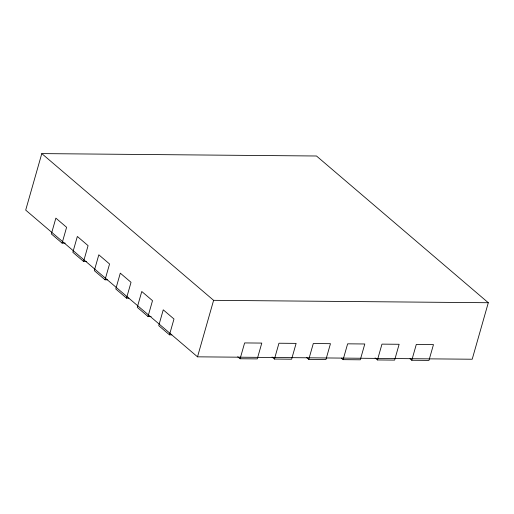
<?xml version="1.0" encoding="UTF-8"?>
<svg xmlns="http://www.w3.org/2000/svg" width="514" height="514" viewBox="0 0 514 514"><rect width="100%" height="100%" fill="white"/><g stroke="black" fill="none" stroke-linecap="round" stroke-linejoin="round"><path stroke-width="0.77" d="M41.795 153.602L25.7 210.104L197.511 356.832L472.205 359.228L488.3 302.727L316.489 155.999L41.795 153.602L213.606 300.33L488.3 302.727M62.098 243.122L66.602 227.297L55.865 218.129L51.361 233.947L62.098 243.122L65.239 243.148M83.576 261.459L88.08 245.641L77.344 236.472L72.834 252.29L83.576 261.459L86.712 261.491M105.049 279.802L109.559 263.984L98.817 254.809L94.313 270.634L105.049 279.802L107.407 279.822M126.528 298.146L131.031 282.321L120.295 273.152L115.791 288.971L126.528 298.146L128.879 298.165M148 316.483L152.51 300.664L141.774 291.496L137.264 307.314L148 316.483L151.142 316.515M169.479 334.826L173.983 319.008L163.246 309.833L158.742 325.658L169.479 334.826L171.83 334.845M197.511 356.832L213.606 300.33M240.115 358.753L244.619 342.928L261.787 343.082L257.283 358.9L240.115 358.753L237.744 356.729M274.45 359.048L278.954 343.23L296.122 343.378L291.618 359.202L274.45 359.048L272.079 357.024M308.786 359.35L313.296 343.532L330.463 343.68L325.953 359.498L308.786 359.35L306.415 357.326M343.121 359.652L347.631 343.827L364.799 343.982L360.295 359.8L343.121 359.652L341.347 358.129M377.462 359.948L381.966 344.129L399.134 344.277L394.63 360.102L377.462 359.948L375.091 357.924M411.798 360.25L416.301 344.431L433.475 344.579L428.965 360.398L411.798 360.25L410.018 358.733"/></g></svg>
